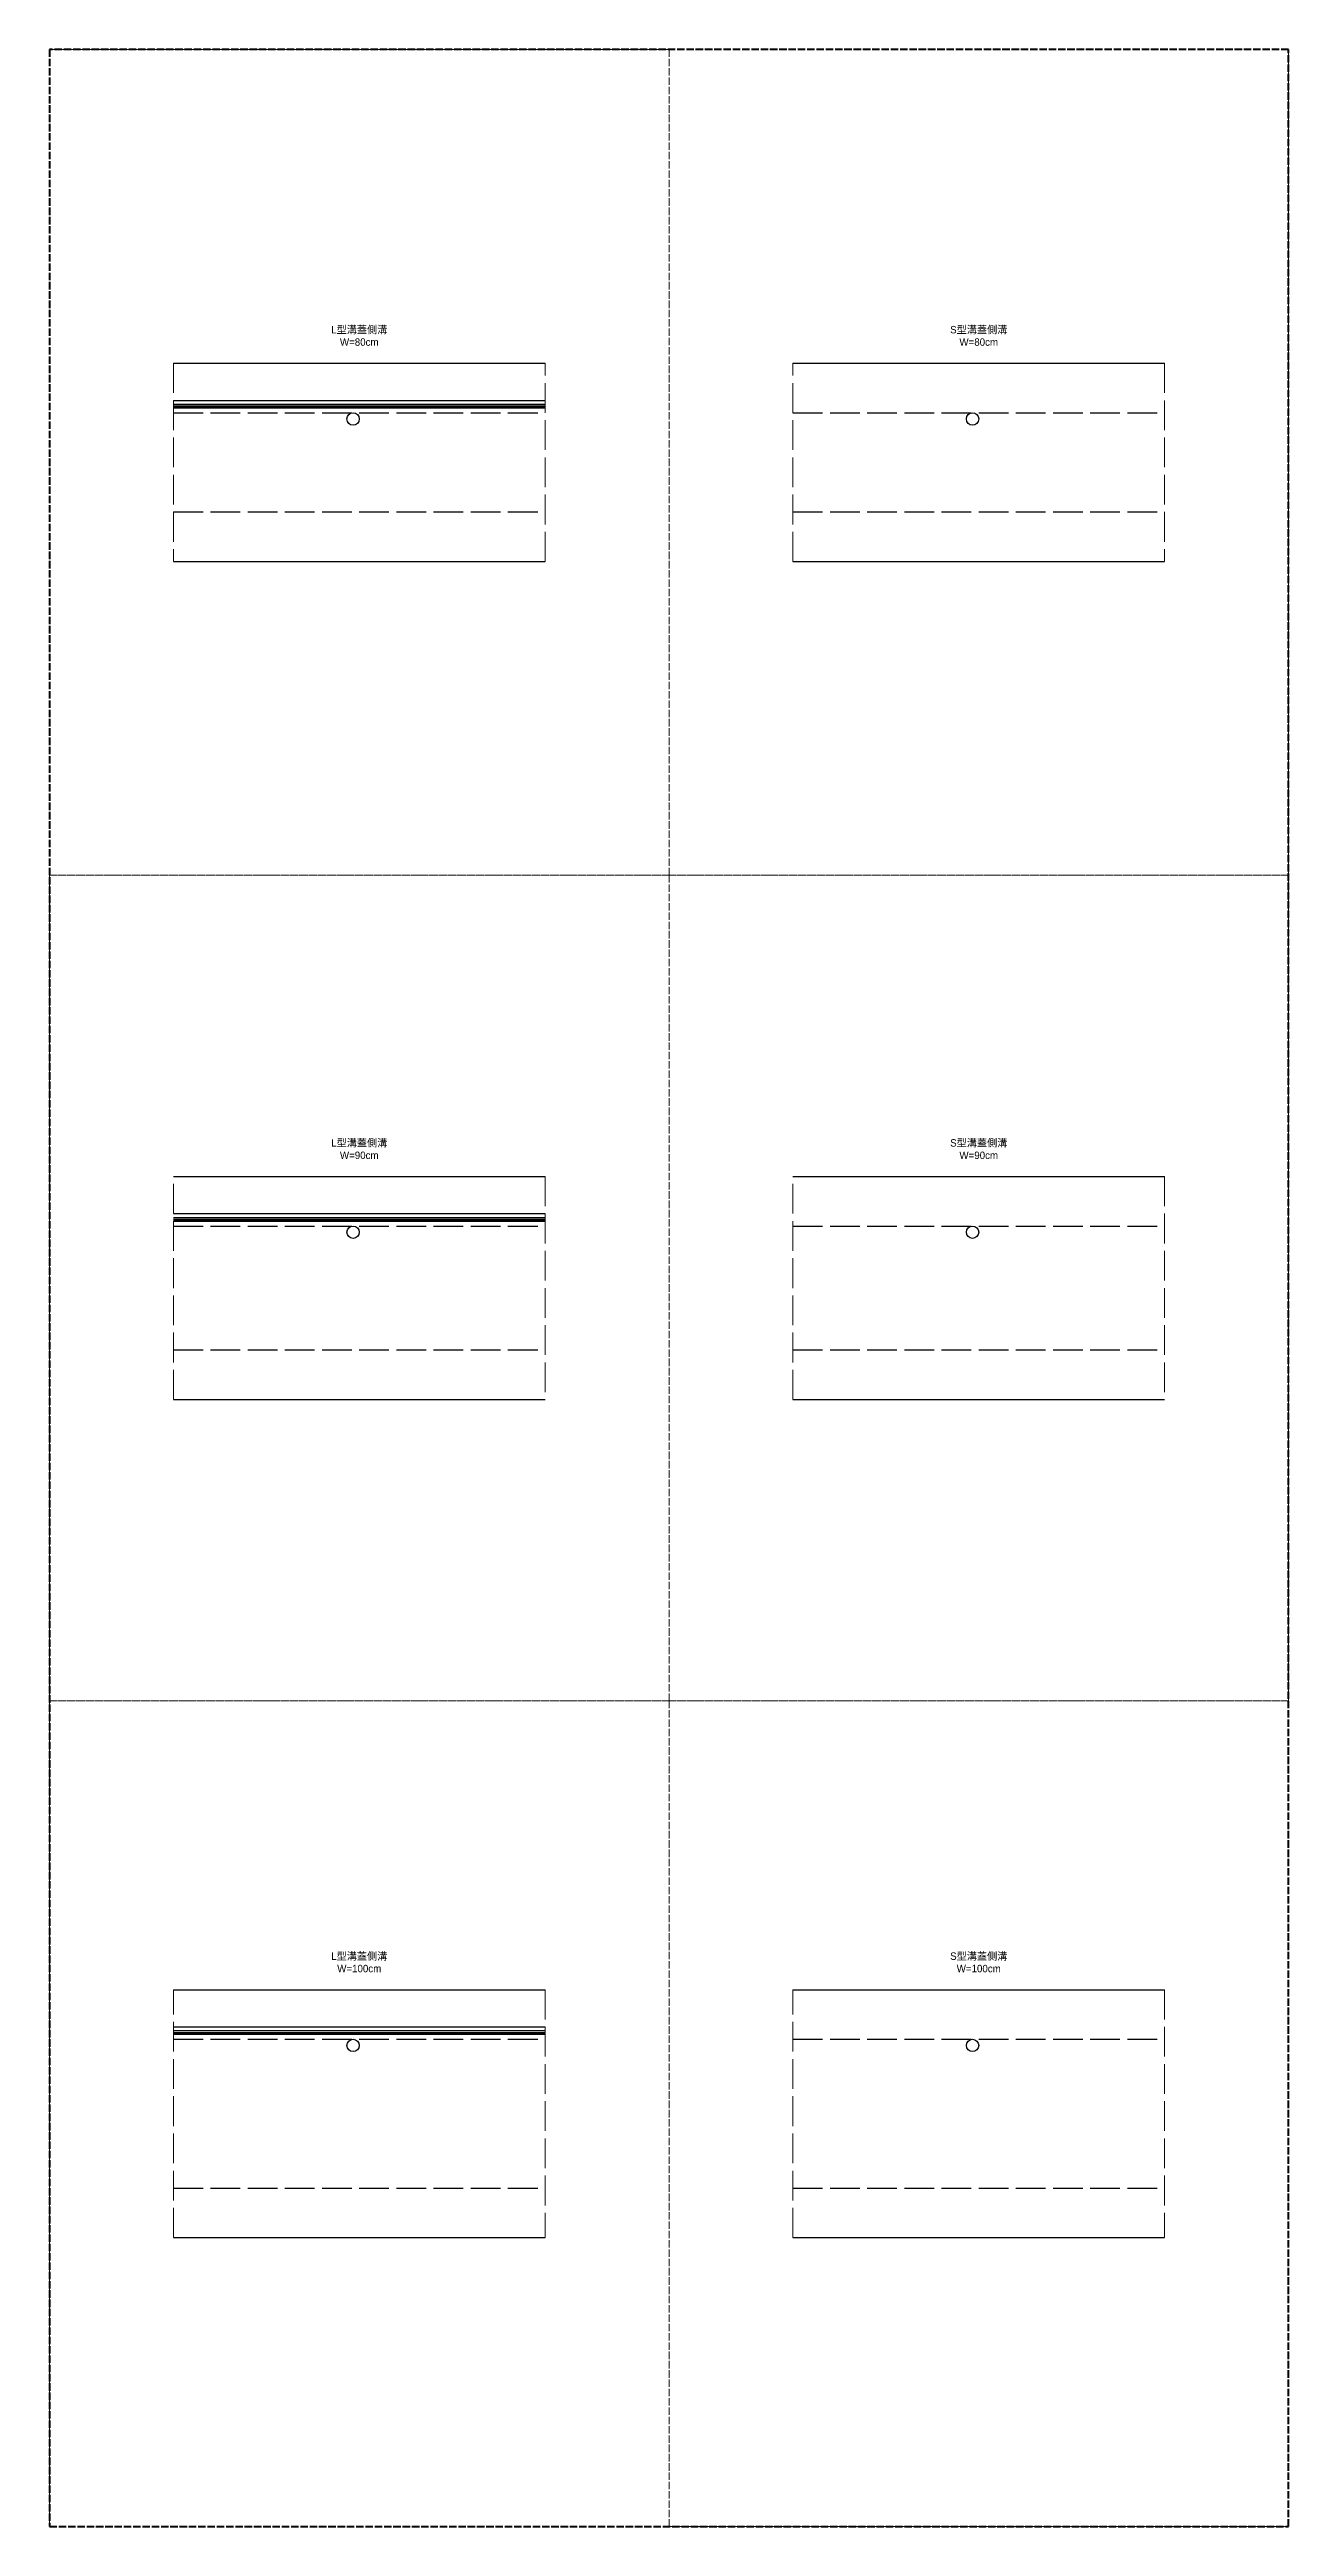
# Model space of a CAD drawing. Extents: x -6810 to 5075, y -2187 to 1200.
# Drawn here: x 4050 to 4550, y -999 to 0 of the extents above; entities that cross this region are included whole.
import ezdxf

# ---------------------------------------------------------------- set-up
doc = ezdxf.new("R2010")
doc.units = 0
doc.header["$MEASUREMENT"] = 0
doc.linetypes.add('ACAD_ISO02W100', pattern=[15, 12, -3])
doc.layers.add('一、3.基本-變更', color=1, linetype='Continuous', lineweight=50)
doc.layers.add('二、6.繪圖-其他施作項目', color=35, linetype='Continuous', lineweight=30)
doc.layers.add('一、4.基本-隱藏', color=9, linetype='ACAD_ISO02W100', lineweight=20, plot=False)
doc.layers.add('三、3.文字-註解文字', color=2, linetype='Continuous')
doc.styles.add('註解文字', font='MS PGothic.ttf', dxfattribs={"height": 3})

msp = doc.modelspace()

# ---------------------------------------------------------------- linework, layer by layer
at = {"layer": '一、3.基本-變更', "linetype": 'ACAD_ISO02W100', "ltscale": 0.25}
msp.add_lwpolyline([(4550, 0), (4050, 0), (4050, -999), (4550, -999)], close=True, dxfattribs=at)
at = {"layer": '一、4.基本-隱藏', "linetype": 'ACAD_ISO02W100', "ltscale": 0.25}
for points in [[(4300, 0), (4050, 0), (4050, -333), (4300, -333)], [(4550, 0), (4300, 0), (4300, -333), (4550, -333)], [(4300, -333), (4050, -333), (4050, -666), (4300, -666)], [(4550, -333), (4300, -333), (4300, -666), (4550, -666)], [(4300, -666), (4050, -666), (4050, -999), (4300, -999)], [(4550, -666), (4300, -666), (4300, -999), (4550, -999)]]:
    msp.add_lwpolyline(points, close=True, dxfattribs=at)
at = {"layer": '一、4.基本-隱藏'}
for points in [[(4250, -126.5), (4100, -126.5), (4100, -206.5), (4250, -206.5)], [(4350, -126.5), (4500, -126.5), (4500, -206.5), (4350, -206.5)], [(4100, -454.5), (4250, -454.5), (4250, -544.5), (4100, -544.5)], [(4350, -454.5), (4500, -454.5), (4500, -544.5), (4350, -544.5)], [(4100, -782.5), (4250, -782.5), (4250, -882.5), (4100, -882.5)], [(4350, -782.5), (4500, -782.5), (4500, -882.5), (4350, -882.5)]]:
    msp.add_lwpolyline(points, close=True, dxfattribs=at)
at = {"layer": '二、6.繪圖-其他施作項目'}
for points in [[(4100, -126.5), (4250, -126.5)], [(4350, -126.5), (4500, -126.5)], [(4100, -141.5), (4250, -141.5)], [(4100, -143), (4250, -143)], [(4100, -143.75), (4250, -143.75)], [(4100, -144.125), (4250, -144.125)], [(4100, -144.5), (4250, -144.5)], [(4100, -206.5), (4250, -206.5)], [(4350, -206.5), (4500, -206.5)], [(4100, -454.5), (4250, -454.5)], [(4350, -454.5), (4500, -454.5)], [(4100, -469.5), (4250, -469.5)], [(4100, -471), (4250, -471)], [(4100, -471.75), (4250, -471.75)], [(4100, -472.125), (4250, -472.125)], [(4100, -472.5), (4250, -472.5)], [(4100, -544.5), (4250, -544.5)], [(4350, -544.5), (4500, -544.5)], [(4100, -782.5), (4250, -782.5)], [(4350, -782.5), (4500, -782.5)], [(4100, -797.5), (4250, -797.5)], [(4100, -799), (4250, -799)], [(4100, -799.75), (4250, -799.75)], [(4100, -800.125), (4250, -800.125)], [(4100, -800.5), (4250, -800.5)], [(4100, -882.5), (4250, -882.5)], [(4350, -882.5), (4500, -882.5)]]:
    msp.add_lwpolyline(points, dxfattribs=at)
at = {"layer": '二、6.繪圖-其他施作項目', "linetype": 'ACAD_ISO02W100'}
for points in [[(4100, -146.5), (4250, -146.5)], [(4350, -146.5), (4500, -146.5)], [(4100, -186.5), (4250, -186.5)], [(4350, -186.5), (4500, -186.5)], [(4100, -474.5), (4250, -474.5)], [(4350, -474.5), (4500, -474.5)], [(4100, -524.5), (4250, -524.5)], [(4350, -524.5), (4500, -524.5)], [(4100, -802.5), (4250, -802.5)], [(4350, -802.5), (4500, -802.5)], [(4100, -862.5), (4250, -862.5)], [(4350, -862.5), (4500, -862.5)]]:
    msp.add_lwpolyline(points, dxfattribs=at)
at = {"layer": '二、6.繪圖-其他施作項目'}
for centre in [(4172.5, -149), (4422.5, -149), (4172.5, -477), (4422.5, -477), (4172.5, -805), (4422.5, -805)]:
    msp.add_circle(centre, 2.5, dxfattribs=at)

# ---------------------------------------------------------------- texts
at = {"layer": '三、3.文字-註解文字', "char_height": 3, "attachment_point": 5, "style": '註解文字'}
for s, insert in [('{\\fMS PGothic|b0|i0|c128|p34;L型溝蓋側溝\\PW=}8{\\fMS PGothic|b0|i0|c128|p34;0cm}', (4175, -115.5)), ('{\\fMS PGothic|b0|i0|c128|p34;S型溝蓋側溝\\PW=}8{\\fMS PGothic|b0|i0|c128|p34;0cm}', (4425, -115.5)), ('{\\fMS PGothic|b0|i0|c128|p34;L型溝蓋側溝\\PW=}9{\\fMS PGothic|b0|i0|c128|p34;0cm}', (4175, -443.5)), ('{\\fMS PGothic|b0|i0|c128|p34;S型溝蓋側溝\\PW=}9{\\fMS PGothic|b0|i0|c128|p34;0cm}', (4425, -443.5)), ('{\\fMS PGothic|b0|i0|c128|p34;L型溝蓋側溝\\PW=}10{\\fMS PGothic|b0|i0|c128|p34;0cm}', (4175, -771.5)), ('{\\fMS PGothic|b0|i0|c128|p34;S型溝蓋側溝\\PW=}10{\\fMS PGothic|b0|i0|c128|p34;0cm}', (4425, -771.5))]:
    msp.add_mtext_dynamic_manual_height_columns(s, width=81.87844, gutter_width=15, heights=[0], dxfattribs=dict(at, insert=insert))

doc.saveas('drawing.dxf')
